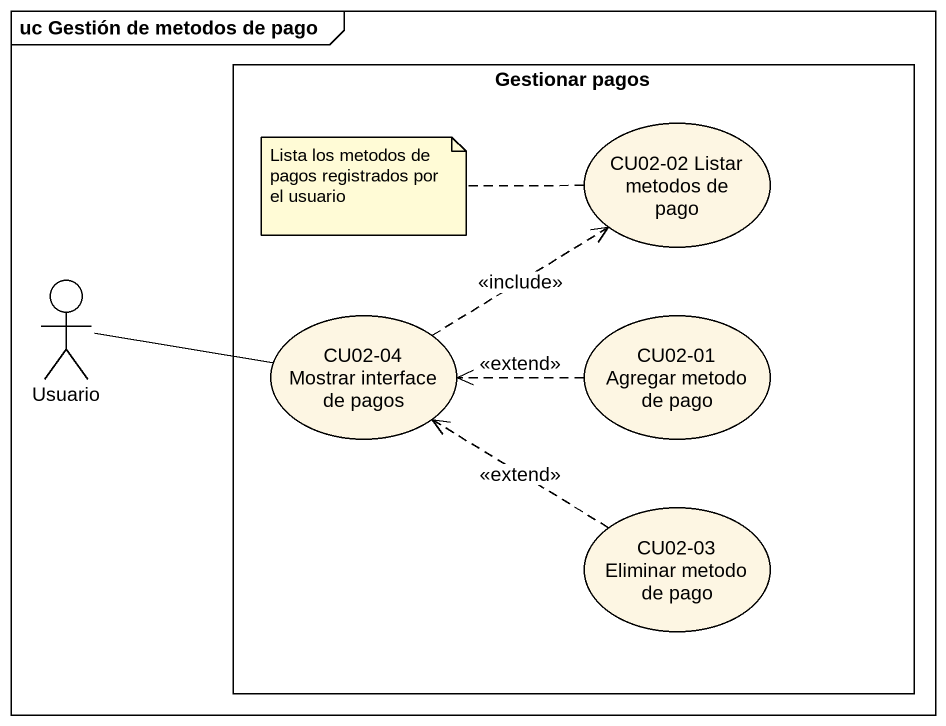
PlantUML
@startuml
mainframe uc Gestión de metodos de pago
rectangle "Gestionar pagos" as Gestionar_pagos {
  usecase "CU02-02 Listar metodos de pago" as CU02_02_Listar_metodos_de
  usecase "CU02-04 Mostrar interface de pagos" as CU02_04_Mostrar_interface
  usecase "CU02-01 Agregar metodo de pago" as CU02_01_Agregar_metodo_de
  usecase "CU02-03 Eliminar metodo de pago" as CU02_03_Eliminar_metodo_de
}
actor Usuario
Usuario -right- CU02_04_Mostrar_interface
CU02_04_Mostrar_interface .up.> CU02_02_Listar_metodos_de : <<include>>
CU02_01_Agregar_metodo_de .left.> CU02_04_Mostrar_interface : <<extend>>
CU02_03_Eliminar_metodo_de .up.> CU02_04_Mostrar_interface : <<extend>>
note left of CU02_02_Listar_metodos_de : Lista los metodos de pagos registrados por el usuario
@enduml
